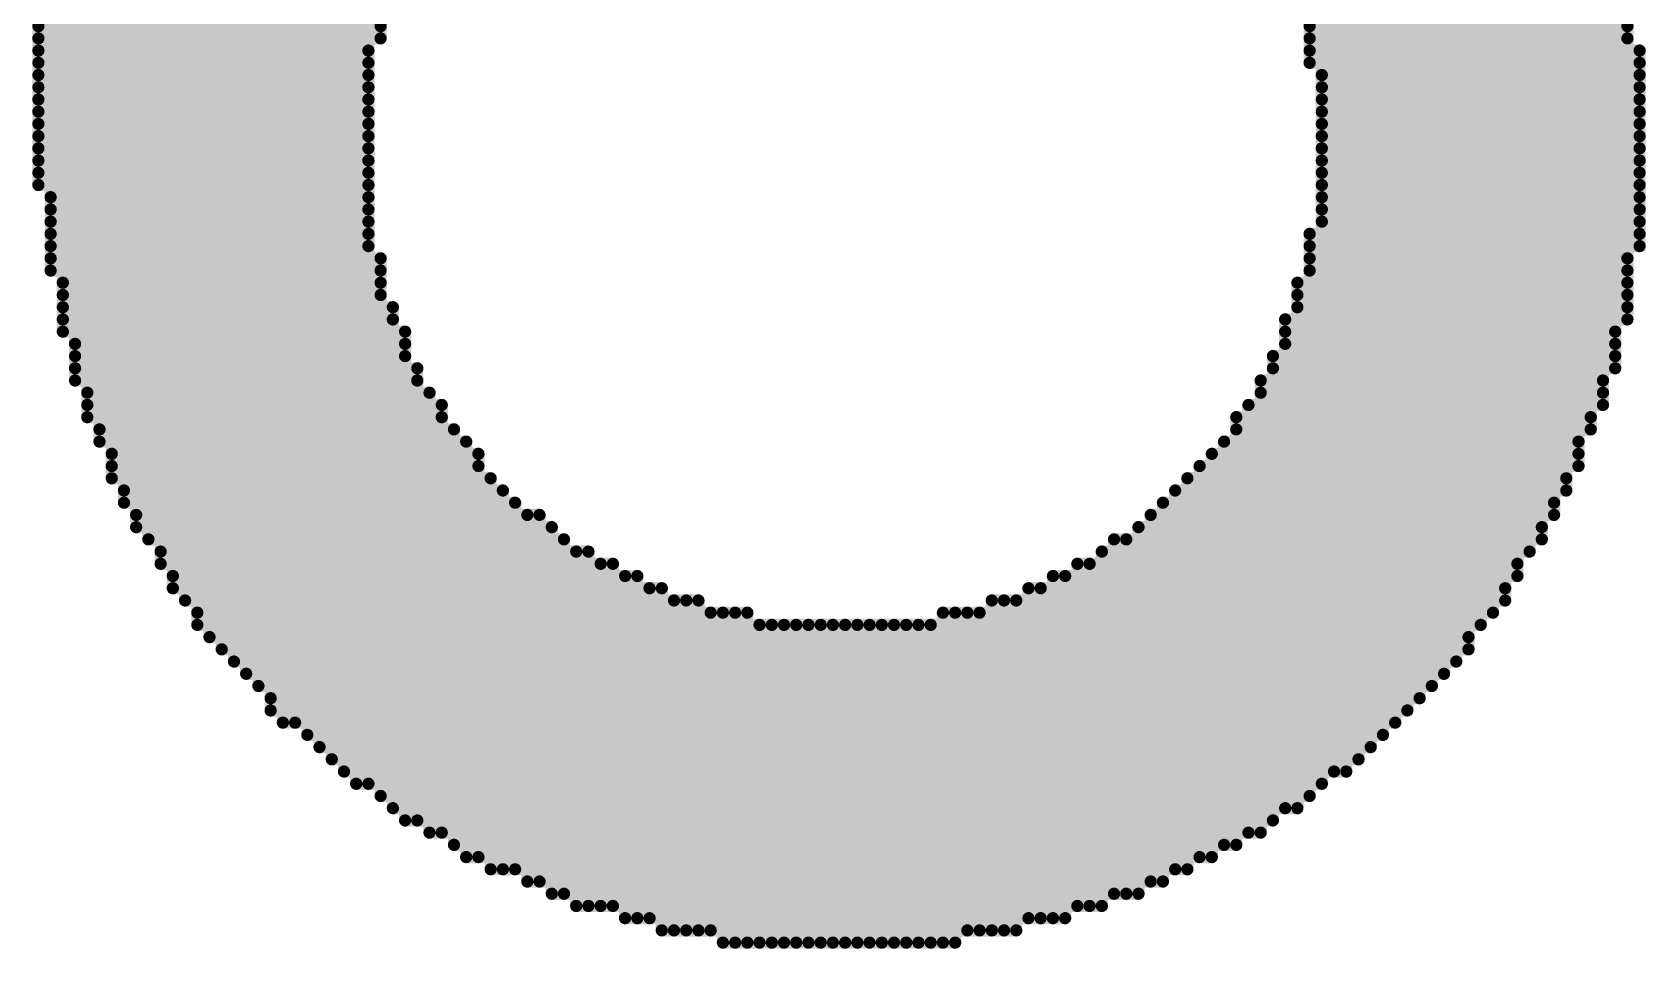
# Model space of a CAD drawing. Header units: millimetres. Extents: x 485.8 to 560.8, y 382.8 to 430.9.
# Drawn here: x 489.747 to 493.1, y 418.753 to 420.658 of the extents above; entities that cross this region are included whole.
import ezdxf

# ---------------------------------------------------------------- set-up
doc = ezdxf.new("R2010")
doc.units = ezdxf.units.MM
doc.layers.add('TOPOVERLAY', color=2, linetype='Continuous')

# ---------------------------------------------------------------- blocks, each defined once
blk = doc.blocks.new('12MM_8')
at = {"layer": 'TOPOVERLAY', "color": 150, "const_width": 0.0254}
for points in [[(0.1863, 1.5875), (0.1863, 4.4069)], [(0.2117, 1.4097), (0.2117, 4.4069)], [(0.2371, 1.2827), (0.2371, 4.4069)], [(0.2625, 1.1811), (0.2625, 4.4069)], [(0.2879, 1.1049), (0.2879, 4.4069)], [(0.3133, 1.0541), (0.3133, 4.4069)], [(0.3387, 0.9779), (0.3387, 4.4069)], [(0.3641, 0.9271), (0.3641, 4.4069)], [(0.3895, 0.8763), (0.3895, 4.4069)], [(0.4149, 0.8509), (0.4149, 4.4069)], [(0.4403, 0.8001), (0.4403, 4.4069)], [(0.4657, 0.7493), (0.4657, 4.4069)], [(0.4911, 0.7239), (0.4911, 4.4069)], [(0.5165, 0.6731), (0.5165, 4.4069)], [(0.5419, 0.6477), (0.5419, 4.4069)], [(0.5673, 0.6223), (0.5673, 4.4069)], [(0.5927, 0.5969), (0.5927, 4.4069)], [(0.6181, 0.5715), (0.6181, 4.4069)], [(0.6435, 0.5461), (0.6435, 4.4069)], [(0.6689, 0.4953), (0.6689, 4.4069)], [(0.6943, 0.4699), (0.6943, 4.4069)], [(0.7197, 0.4699), (0.7197, 4.4069)], [(0.7451, 0.4445), (0.7451, 4.4069)], [(0.7705, 0.4191), (0.7705, 4.4069)], [(0.7959, 0.3937), (0.7959, 4.4069)], [(0.8213, 0.3683), (0.8213, 4.4069)], [(0.8975, 1.8923), (0.8975, 3.0099)], [(2.8279, 1.8415), (2.8279, 3.0099)], [(0.8467, 0.3429), (0.8467, 2.9845)], [(0.8721, 0.3429), (0.8721, 2.9845)], [(2.8533, 0.3429), (2.8533, 2.9845)], [(2.8787, 0.3683), (2.8787, 2.9591)], [(2.9041, 0.3683), (2.9041, 2.9591)], [(2.9295, 0.3937), (2.9295, 2.9337)], [(2.9549, 0.4191), (2.9549, 2.9083)], [(2.9803, 0.4445), (2.9803, 2.8829)], [(3.0057, 0.4699), (3.0057, 2.8575)], [(3.0311, 0.4953), (3.0311, 2.8321)], [(3.0565, 0.5207), (3.0565, 2.8067)], [(3.0819, 0.5461), (3.0819, 2.7813)], [(3.1073, 0.5715), (3.1073, 2.7559)], [(3.1327, 0.5969), (3.1327, 2.7305)], [(3.1581, 0.6223), (3.1581, 2.7051)], [(3.1835, 0.6731), (3.1835, 2.6543)], [(3.2089, 0.6985), (3.2089, 2.6289)], [(3.2343, 0.7239), (3.2343, 2.6035)], [(3.2597, 0.7747), (3.2597, 2.5527)], [(3.2851, 0.8255), (3.2851, 2.5273)], [(3.3105, 0.8509), (3.3105, 2.4765)], [(3.3359, 0.9017), (3.3359, 2.4257)], [(3.3613, 0.9525), (3.3613, 2.3749)], [(3.3867, 1.0033), (3.3867, 2.3241)], [(3.4121, 1.0795), (3.4121, 2.2733)], [(3.4375, 1.1303), (3.4375, 2.1971)], [(3.4629, 1.2065), (3.4629, 2.1209)], [(3.4883, 1.3081), (3.4883, 2.0193)], [(0.1863, 1.9177), (0.8975, 1.9177)], [(2.8279, 1.9177), (3.4883, 1.9177)], [(0.1863, 1.8923), (0.8975, 1.8923)], [(0.1863, 1.8669), (0.8721, 1.8669)], [(2.8279, 1.8923), (3.4883, 1.8923)], [(2.8279, 1.8669), (3.5137, 1.8669)], [(3.5137, 1.4605), (3.5137, 1.8669)], [(0.1863, 1.8415), (0.8721, 1.8415)], [(2.8279, 1.8415), (3.5137, 1.8415)], [(0.1863, 1.8161), (0.8721, 1.8161)], [(2.8533, 1.8161), (3.5137, 1.8161)], [(0.1863, 1.7907), (0.8721, 1.7907)], [(0.1863, 1.7653), (0.8721, 1.7653)], [(2.8533, 1.7907), (3.5137, 1.7907)], [(2.8533, 1.7653), (3.5137, 1.7653)], [(0.1863, 1.7399), (0.8721, 1.7399)], [(2.8533, 1.7399), (3.5137, 1.7399)], [(0.1863, 1.7145), (0.8721, 1.7145)], [(2.8533, 1.7145), (3.5137, 1.7145)], [(0.1863, 1.6891), (0.8721, 1.6891)], [(2.8533, 1.6891), (3.5137, 1.6891)], [(0.1863, 1.6637), (0.8721, 1.6637)], [(0.1863, 1.6383), (0.8721, 1.6383)], [(2.8533, 1.6637), (3.5137, 1.6637)], [(2.8533, 1.6383), (3.5137, 1.6383)], [(0.1863, 1.6129), (0.8721, 1.6129)], [(2.8533, 1.6129), (3.5137, 1.6129)], [(0.1863, 1.5875), (0.8721, 1.5875)], [(2.8533, 1.5875), (3.5137, 1.5875)], [(0.2117, 1.5621), (0.8721, 1.5621)], [(0.2117, 1.5367), (0.8721, 1.5367)], [(2.8533, 1.5621), (3.5137, 1.5621)], [(2.8533, 1.5367), (3.5137, 1.5367)], [(0.2117, 1.5113), (0.8721, 1.5113)], [(2.8533, 1.5113), (3.5137, 1.5113)], [(0.2117, 1.4859), (0.8721, 1.4859)], [(2.8279, 1.4859), (3.5137, 1.4859)], [(2.8279, 0.3175), (2.8279, 1.4859)], [(0.2117, 1.4605), (0.8721, 1.4605)], [(0.2117, 1.4351), (0.8975, 1.4351)], [(0.8975, 0.3175), (0.8975, 1.4351)], [(2.8279, 1.4605), (3.5137, 1.4605)], [(2.8279, 1.4351), (3.4883, 1.4351)], [(0.2117, 1.4097), (0.8975, 1.4097)], [(2.8279, 1.4097), (3.4883, 1.4097)], [(0.2371, 1.3843), (0.8975, 1.3843)], [(2.8025, 1.3843), (3.4883, 1.3843)], [(2.8025, 0.2921), (2.8025, 1.3843)], [(0.2371, 1.3589), (0.8975, 1.3589)], [(0.2371, 1.3335), (0.9229, 1.3335)], [(0.9229, 0.2921), (0.9229, 1.3335)], [(2.8025, 1.3589), (3.4883, 1.3589)], [(2.8025, 1.3335), (3.4883, 1.3335)], [(0.2371, 1.3081), (0.9229, 1.3081)], [(2.7771, 1.3081), (3.4883, 1.3081)], [(2.7771, 0.2921), (2.7771, 1.3081)], [(0.2371, 1.2827), (0.9483, 1.2827)], [(0.9483, 0.2667), (0.9483, 1.2827)], [(2.7771, 1.2827), (3.4629, 1.2827)], [(0.2625, 1.2573), (0.9483, 1.2573)], [(0.2625, 1.2319), (0.9483, 1.2319)], [(2.7517, 1.2319), (3.4629, 1.2319)], [(2.7517, 0.2667), (2.7517, 1.2319)], [(2.7771, 1.2573), (3.4629, 1.2573)], [(0.2625, 1.2065), (0.9737, 1.2065)], [(0.9737, 0.2667), (0.9737, 1.2065)], [(2.7517, 1.2065), (3.4629, 1.2065)], [(0.2625, 1.1811), (0.9737, 1.1811)], [(2.7263, 1.1811), (3.4375, 1.1811)], [(2.7263, 0.2413), (2.7263, 1.1811)], [(0.2879, 1.1557), (0.9991, 1.1557)], [(0.2879, 1.1303), (1.0245, 1.1303)], [(0.9991, 0.2413), (0.9991, 1.1557)], [(1.0245, 0.2413), (1.0245, 1.1303)], [(2.7009, 1.1303), (3.4375, 1.1303)], [(2.7009, 0.2413), (2.7009, 1.1303)], [(2.7263, 1.1557), (3.4375, 1.1557)], [(0.2879, 1.1049), (1.0245, 1.1049)], [(2.6755, 1.1049), (3.4121, 1.1049)], [(2.6755, 0.2159), (2.6755, 1.1049)], [(0.3133, 1.0795), (1.0499, 1.0795)], [(1.0499, 0.2159), (1.0499, 1.0795)], [(2.6755, 1.0795), (3.4121, 1.0795)], [(0.3133, 1.0541), (1.0753, 1.0541)], [(0.3387, 1.0287), (1.1007, 1.0287)], [(1.0753, 0.1905), (1.0753, 1.0541)], [(1.1007, 0.1905), (1.1007, 1.0287)], [(2.6247, 1.0287), (3.3867, 1.0287)], [(2.6247, 0.1905), (2.6247, 1.0287)], [(2.6501, 1.0541), (3.3867, 1.0541)], [(2.6501, 0.2159), (2.6501, 1.0541)], [(0.3387, 1.0033), (1.1007, 1.0033)], [(2.5993, 1.0033), (3.3867, 1.0033)], [(2.5993, 0.1905), (2.5993, 1.0033)], [(0.3387, 0.9779), (1.1261, 0.9779)], [(1.1261, 0.1651), (1.1261, 0.9779)], [(2.5739, 0.9779), (3.3613, 0.9779)], [(2.5739, 0.1651), (2.5739, 0.9779)], [(0.3641, 0.9525), (1.1515, 0.9525)], [(0.3641, 0.9271), (1.1769, 0.9271)], [(1.1515, 0.1651), (1.1515, 0.9525)], [(1.1769, 0.1651), (1.1769, 0.9271)], [(2.5231, 0.9271), (3.3359, 0.9271)], [(2.5231, 0.1397), (2.5231, 0.9271)], [(2.5485, 0.9525), (3.3613, 0.9525)], [(2.5485, 0.1651), (2.5485, 0.9525)], [(0.3895, 0.9017), (1.2277, 0.9017)], [(1.2023, 0.1397), (1.2023, 0.9017)], [(1.2277, 0.1397), (1.2277, 0.9017)], [(2.4977, 0.9017), (3.3359, 0.9017)], [(2.4977, 0.1397), (2.4977, 0.9017)], [(0.3895, 0.8763), (1.2531, 0.8763)], [(1.2531, 0.1143), (1.2531, 0.8763)], [(2.4723, 0.8763), (3.3105, 0.8763)], [(2.4723, 0.1143), (2.4723, 0.8763)], [(0.4149, 0.8509), (1.2785, 0.8509)], [(1.2785, 0.1143), (1.2785, 0.8509)], [(2.4215, 0.8509), (3.3105, 0.8509)], [(2.4215, 0.1143), (2.4215, 0.8509)], [(2.4469, 0.1143), (2.4469, 0.8509)], [(0.4403, 0.8255), (1.3293, 0.8255)], [(0.4403, 0.8001), (1.3801, 0.8001)], [(1.3039, 0.0889), (1.3039, 0.8255)], [(1.3293, 0.0889), (1.3293, 0.8255)], [(1.3547, 0.0889), (1.3547, 0.8001)], [(1.3801, 0.0889), (1.3801, 0.8001)], [(2.3453, 0.8001), (3.2597, 0.8001)], [(2.3453, 0.0889), (2.3453, 0.8001)], [(2.3707, 0.0889), (2.3707, 0.8001)], [(2.3961, 0.8255), (3.2851, 0.8255)], [(2.3961, 0.0889), (2.3961, 0.8255)], [(0.4657, 0.7747), (1.4309, 0.7747)], [(1.4055, 0.0635), (1.4055, 0.7747)], [(1.4309, 0.0635), (1.4309, 0.7747)], [(2.2945, 0.7747), (3.2597, 0.7747)], [(2.2945, 0.0635), (2.2945, 0.7747)], [(2.3199, 0.0635), (2.3199, 0.7747)], [(0.4657, 0.7493), (1.4817, 0.7493)], [(1.4563, 0.0635), (1.4563, 0.7493)], [(1.4817, 0.0381), (1.4817, 0.7493)], [(2.2437, 0.7493), (3.2343, 0.7493)], [(2.2437, 0.0635), (2.2437, 0.7493)], [(2.2691, 0.0635), (2.2691, 0.7493)], [(0.4911, 0.7239), (1.5579, 0.7239)], [(0.5165, 0.6985), (1.6595, 0.6985)], [(1.5071, 0.0381), (1.5071, 0.7239)], [(1.5325, 0.0381), (1.5325, 0.7239)], [(1.5579, 0.0381), (1.5579, 0.7239)], [(1.5833, 0.0381), (1.5833, 0.6985)], [(1.6087, 0.0127), (1.6087, 0.6985)], [(1.6341, 0.0127), (1.6341, 0.6985)], [(1.6595, 0.0127), (1.6595, 0.6985)], [(2.0659, 0.6985), (3.2089, 0.6985)], [(2.0659, 0.0127), (2.0659, 0.6985)], [(2.0913, 0.0127), (2.0913, 0.6985)], [(2.1167, 0.0381), (2.1167, 0.6985)], [(2.1421, 0.0381), (2.1421, 0.6985)], [(2.1675, 0.7239), (3.2343, 0.7239)], [(2.1675, 0.0381), (2.1675, 0.7239)], [(2.1929, 0.0381), (2.1929, 0.7239)], [(2.2183, 0.0381), (2.2183, 0.7239)], [(0.5165, 0.6731), (3.1835, 0.6731)], [(1.6849, 0.0127), (1.6849, 0.6731)], [(1.7103, 0.0127), (1.7103, 0.6731)], [(1.7357, 0.0127), (1.7357, 0.6731)], [(1.7611, 0.0127), (1.7611, 0.6731)], [(1.7865, 0.0127), (1.7865, 0.6731)], [(1.8119, 0.0127), (1.8119, 0.6731)], [(1.8373, 0.0127), (1.8373, 0.6731)], [(1.8627, 0.0127), (1.8627, 0.6731)], [(1.8881, 0.0127), (1.8881, 0.6731)], [(1.9135, 0.0127), (1.9135, 0.6731)], [(1.9389, 0.0127), (1.9389, 0.6731)], [(1.9643, 0.0127), (1.9643, 0.6731)], [(1.9897, 0.0127), (1.9897, 0.6731)], [(2.0151, 0.0127), (2.0151, 0.6731)], [(2.0405, 0.0127), (2.0405, 0.6731)], [(0.5419, 0.6477), (3.1581, 0.6477)], [(0.5673, 0.6223), (3.1581, 0.6223)], [(0.5927, 0.5969), (3.1327, 0.5969)], [(0.6181, 0.5715), (3.1073, 0.5715)], [(0.6435, 0.5461), (3.0819, 0.5461)], [(0.6689, 0.5207), (3.0565, 0.5207)], [(0.6689, 0.4953), (3.0311, 0.4953)], [(0.6943, 0.4699), (3.0057, 0.4699)], [(0.7451, 0.4445), (2.9803, 0.4445)], [(0.7705, 0.4191), (2.9549, 0.4191)], [(0.7959, 0.3937), (2.9295, 0.3937)], [(0.8213, 0.3683), (2.9041, 0.3683)], [(0.8467, 0.3429), (2.8533, 0.3429)], [(0.8975, 0.3175), (2.8279, 0.3175)], [(0.9229, 0.2921), (2.8025, 0.2921)], [(0.9483, 0.2667), (2.7517, 0.2667)], [(0.9991, 0.2413), (2.7263, 0.2413)], [(1.0499, 0.2159), (2.6755, 0.2159)], [(1.0753, 0.1905), (2.6247, 0.1905)], [(1.1261, 0.1651), (2.5739, 0.1651)], [(1.2023, 0.1397), (2.5231, 0.1397)], [(1.2531, 0.1143), (2.4723, 0.1143)], [(1.3039, 0.0889), (2.3961, 0.0889)], [(1.4055, 0.0635), (2.3199, 0.0635)], [(1.4817, 0.0381), (2.2183, 0.0381)], [(1.6087, 0.0127), (2.0913, 0.0127)]]:
    blk.add_lwpolyline(points, dxfattribs=at)
at = {"layer": 'TOPOVERLAY', "color": 150, "const_width": 0.0127}
for points in [[(0.1799, 1.9177, 1), (0.1926, 1.9177, 1)], [(0.8911, 1.9177, 1), (0.9038, 1.9177, 1)], [(2.8215, 1.9177, 1), (2.8342, 1.9177, 1)], [(3.4819, 1.9177, 1), (3.4946, 1.9177, 1)], [(0.1799, 1.8923, 1), (0.1926, 1.8923, 1)], [(0.1799, 1.8669, 1), (0.1926, 1.8669, 1)], [(0.8657, 1.8669, 1), (0.8784, 1.8669, 1)], [(0.8911, 1.8923, 1), (0.9038, 1.8923, 1)], [(0.8911, 1.8923, 1), (0.9038, 1.8923, 1)], [(2.8215, 1.8923, 1), (2.8342, 1.8923, 1)], [(2.8215, 1.8669, 1), (2.8342, 1.8669, 1)], [(3.4819, 1.8923, 1), (3.4946, 1.8923, 1)], [(3.5073, 1.8669, 1), (3.52, 1.8669, 1)], [(3.5073, 1.8669, 1), (3.52, 1.8669, 1)], [(0.1799, 1.8415, 1), (0.1926, 1.8415, 1)], [(0.8657, 1.8415, 1), (0.8784, 1.8415, 1)], [(2.8215, 1.8415, 1), (2.8342, 1.8415, 1)], [(2.8215, 1.8415, 1), (2.8342, 1.8415, 1)], [(3.5073, 1.8415, 1), (3.52, 1.8415, 1)], [(0.1799, 1.8161, 1), (0.1926, 1.8161, 1)], [(0.8657, 1.8161, 1), (0.8784, 1.8161, 1)], [(2.8469, 1.8161, 1), (2.8596, 1.8161, 1)], [(3.5073, 1.8161, 1), (3.52, 1.8161, 1)], [(0.1799, 1.7907, 1), (0.1926, 1.7907, 1)], [(0.1799, 1.7653, 1), (0.1926, 1.7653, 1)], [(0.8657, 1.7907, 1), (0.8784, 1.7907, 1)], [(0.8657, 1.7653, 1), (0.8784, 1.7653, 1)], [(2.8469, 1.7907, 1), (2.8596, 1.7907, 1)], [(2.8469, 1.7653, 1), (2.8596, 1.7653, 1)], [(3.5073, 1.7907, 1), (3.52, 1.7907, 1)], [(3.5073, 1.7653, 1), (3.52, 1.7653, 1)], [(0.1799, 1.7399, 1), (0.1926, 1.7399, 1)], [(0.8657, 1.7399, 1), (0.8784, 1.7399, 1)], [(2.8469, 1.7399, 1), (2.8596, 1.7399, 1)], [(3.5073, 1.7399, 1), (3.52, 1.7399, 1)], [(0.1799, 1.7145, 1), (0.1926, 1.7145, 1)], [(0.8657, 1.7145, 1), (0.8784, 1.7145, 1)], [(2.8469, 1.7145, 1), (2.8596, 1.7145, 1)], [(3.5073, 1.7145, 1), (3.52, 1.7145, 1)], [(0.1799, 1.6891, 1), (0.1926, 1.6891, 1)], [(0.8657, 1.6891, 1), (0.8784, 1.6891, 1)], [(2.8469, 1.6891, 1), (2.8596, 1.6891, 1)], [(3.5073, 1.6891, 1), (3.52, 1.6891, 1)], [(0.1799, 1.6637, 1), (0.1926, 1.6637, 1)], [(0.1799, 1.6383, 1), (0.1926, 1.6383, 1)], [(0.8657, 1.6637, 1), (0.8784, 1.6637, 1)], [(0.8657, 1.6383, 1), (0.8784, 1.6383, 1)], [(2.8469, 1.6637, 1), (2.8596, 1.6637, 1)], [(2.8469, 1.6383, 1), (2.8596, 1.6383, 1)], [(3.5073, 1.6637, 1), (3.52, 1.6637, 1)], [(3.5073, 1.6383, 1), (3.52, 1.6383, 1)], [(0.1799, 1.6129, 1), (0.1926, 1.6129, 1)], [(0.8657, 1.6129, 1), (0.8784, 1.6129, 1)], [(2.8469, 1.6129, 1), (2.8596, 1.6129, 1)], [(3.5073, 1.6129, 1), (3.52, 1.6129, 1)], [(0.1799, 1.5875, 1), (0.1926, 1.5875, 1)], [(0.1799, 1.5875, 1), (0.1926, 1.5875, 1)], [(0.8657, 1.5875, 1), (0.8784, 1.5875, 1)], [(2.8469, 1.5875, 1), (2.8596, 1.5875, 1)], [(3.5073, 1.5875, 1), (3.52, 1.5875, 1)], [(0.2053, 1.5621, 1), (0.218, 1.5621, 1)], [(0.2053, 1.5367, 1), (0.218, 1.5367, 1)], [(0.8657, 1.5621, 1), (0.8784, 1.5621, 1)], [(0.8657, 1.5367, 1), (0.8784, 1.5367, 1)], [(2.8469, 1.5621, 1), (2.8596, 1.5621, 1)], [(2.8469, 1.5367, 1), (2.8596, 1.5367, 1)], [(3.5073, 1.5621, 1), (3.52, 1.5621, 1)], [(3.5073, 1.5367, 1), (3.52, 1.5367, 1)], [(0.2053, 1.5113, 1), (0.218, 1.5113, 1)], [(0.8657, 1.5113, 1), (0.8784, 1.5113, 1)], [(2.8469, 1.5113, 1), (2.8596, 1.5113, 1)], [(3.5073, 1.5113, 1), (3.52, 1.5113, 1)], [(0.2053, 1.4859, 1), (0.218, 1.4859, 1)], [(0.8657, 1.4859, 1), (0.8784, 1.4859, 1)], [(2.8215, 1.4859, 1), (2.8342, 1.4859, 1)], [(2.8215, 1.4859, 1), (2.8342, 1.4859, 1)], [(3.5073, 1.4859, 1), (3.52, 1.4859, 1)], [(0.2053, 1.4605, 1), (0.218, 1.4605, 1)], [(0.2053, 1.4351, 1), (0.218, 1.4351, 1)], [(0.8657, 1.4605, 1), (0.8784, 1.4605, 1)], [(0.8911, 1.4351, 1), (0.9038, 1.4351, 1)], [(0.8911, 1.4351, 1), (0.9038, 1.4351, 1)], [(2.8215, 1.4605, 1), (2.8342, 1.4605, 1)], [(2.8215, 1.4351, 1), (2.8342, 1.4351, 1)], [(3.4819, 1.4351, 1), (3.4946, 1.4351, 1)], [(3.5073, 1.4605, 1), (3.52, 1.4605, 1)], [(3.5073, 1.4605, 1), (3.52, 1.4605, 1)], [(0.2053, 1.4097, 1), (0.218, 1.4097, 1)], [(0.2053, 1.4097, 1), (0.218, 1.4097, 1)], [(0.8911, 1.4097, 1), (0.9038, 1.4097, 1)], [(2.8215, 1.4097, 1), (2.8342, 1.4097, 1)], [(3.4819, 1.4097, 1), (3.4946, 1.4097, 1)], [(0.2307, 1.3843, 1), (0.2434, 1.3843, 1)], [(0.8911, 1.3843, 1), (0.9038, 1.3843, 1)], [(2.7961, 1.3843, 1), (2.8088, 1.3843, 1)], [(2.7961, 1.3843, 1), (2.8088, 1.3843, 1)], [(3.4819, 1.3843, 1), (3.4946, 1.3843, 1)], [(0.2307, 1.3589, 1), (0.2434, 1.3589, 1)], [(0.2307, 1.3335, 1), (0.2434, 1.3335, 1)], [(0.8911, 1.3589, 1), (0.9038, 1.3589, 1)], [(0.9165, 1.3335, 1), (0.9292, 1.3335, 1)], [(0.9165, 1.3335, 1), (0.9292, 1.3335, 1)], [(2.7961, 1.3589, 1), (2.8088, 1.3589, 1)], [(2.7961, 1.3335, 1), (2.8088, 1.3335, 1)], [(3.4819, 1.3589, 1), (3.4946, 1.3589, 1)], [(3.4819, 1.3335, 1), (3.4946, 1.3335, 1)], [(0.2307, 1.3081, 1), (0.2434, 1.3081, 1)], [(0.9165, 1.3081, 1), (0.9292, 1.3081, 1)], [(2.7707, 1.3081, 1), (2.7834, 1.3081, 1)], [(2.7707, 1.3081, 1), (2.7834, 1.3081, 1)], [(3.4819, 1.3081, 1), (3.4946, 1.3081, 1)], [(3.4819, 1.3081, 1), (3.4946, 1.3081, 1)], [(0.2307, 1.2827, 1), (0.2434, 1.2827, 1)], [(0.2307, 1.2827, 1), (0.2434, 1.2827, 1)], [(0.9419, 1.2827, 1), (0.9546, 1.2827, 1)], [(0.9419, 1.2827, 1), (0.9546, 1.2827, 1)], [(2.7707, 1.2827, 1), (2.7834, 1.2827, 1)], [(3.4565, 1.2827, 1), (3.4692, 1.2827, 1)], [(0.2561, 1.2573, 1), (0.2688, 1.2573, 1)], [(0.2561, 1.2319, 1), (0.2688, 1.2319, 1)], [(0.9419, 1.2573, 1), (0.9546, 1.2573, 1)], [(0.9419, 1.2319, 1), (0.9546, 1.2319, 1)], [(2.7453, 1.2319, 1), (2.758, 1.2319, 1)], [(2.7453, 1.2319, 1), (2.758, 1.2319, 1)], [(2.7707, 1.2573, 1), (2.7834, 1.2573, 1)], [(3.4565, 1.2573, 1), (3.4692, 1.2573, 1)], [(3.4565, 1.2319, 1), (3.4692, 1.2319, 1)], [(0.2561, 1.2065, 1), (0.2688, 1.2065, 1)], [(0.9673, 1.2065, 1), (0.98, 1.2065, 1)], [(0.9673, 1.2065, 1), (0.98, 1.2065, 1)], [(2.7453, 1.2065, 1), (2.758, 1.2065, 1)], [(3.4565, 1.2065, 1), (3.4692, 1.2065, 1)], [(3.4565, 1.2065, 1), (3.4692, 1.2065, 1)], [(0.2561, 1.1811, 1), (0.2688, 1.1811, 1)], [(0.2561, 1.1811, 1), (0.2688, 1.1811, 1)], [(0.9673, 1.1811, 1), (0.98, 1.1811, 1)], [(2.7199, 1.1811, 1), (2.7326, 1.1811, 1)], [(2.7199, 1.1811, 1), (2.7326, 1.1811, 1)], [(3.4311, 1.1811, 1), (3.4438, 1.1811, 1)], [(0.2815, 1.1557, 1), (0.2942, 1.1557, 1)], [(0.2815, 1.1303, 1), (0.2942, 1.1303, 1)], [(0.9927, 1.1557, 1), (1.0054, 1.1557, 1)], [(0.9927, 1.1557, 1), (1.0054, 1.1557, 1)], [(1.0181, 1.1303, 1), (1.0308, 1.1303, 1)], [(1.0181, 1.1303, 1), (1.0308, 1.1303, 1)], [(2.6945, 1.1303, 1), (2.7072, 1.1303, 1)], [(2.6945, 1.1303, 1), (2.7072, 1.1303, 1)], [(2.7199, 1.1557, 1), (2.7326, 1.1557, 1)], [(3.4311, 1.1557, 1), (3.4438, 1.1557, 1)], [(3.4311, 1.1303, 1), (3.4438, 1.1303, 1)], [(3.4311, 1.1303, 1), (3.4438, 1.1303, 1)], [(0.2815, 1.1049, 1), (0.2942, 1.1049, 1)], [(0.2815, 1.1049, 1), (0.2942, 1.1049, 1)], [(1.0181, 1.1049, 1), (1.0308, 1.1049, 1)], [(2.6691, 1.1049, 1), (2.6818, 1.1049, 1)], [(2.6691, 1.1049, 1), (2.6818, 1.1049, 1)], [(3.4057, 1.1049, 1), (3.4184, 1.1049, 1)], [(0.3069, 1.0795, 1), (0.3196, 1.0795, 1)], [(1.0435, 1.0795, 1), (1.0562, 1.0795, 1)], [(1.0435, 1.0795, 1), (1.0562, 1.0795, 1)], [(2.6691, 1.0795, 1), (2.6818, 1.0795, 1)], [(3.4057, 1.0795, 1), (3.4184, 1.0795, 1)], [(3.4057, 1.0795, 1), (3.4184, 1.0795, 1)], [(0.3069, 1.0541, 1), (0.3196, 1.0541, 1)], [(0.3069, 1.0541, 1), (0.3196, 1.0541, 1)], [(0.3323, 1.0287, 1), (0.345, 1.0287, 1)], [(1.0689, 1.0541, 1), (1.0816, 1.0541, 1)], [(1.0689, 1.0541, 1), (1.0816, 1.0541, 1)], [(1.0943, 1.0287, 1), (1.107, 1.0287, 1)], [(1.0943, 1.0287, 1), (1.107, 1.0287, 1)], [(2.6183, 1.0287, 1), (2.631, 1.0287, 1)], [(2.6183, 1.0287, 1), (2.631, 1.0287, 1)], [(2.6437, 1.0541, 1), (2.6564, 1.0541, 1)], [(2.6437, 1.0541, 1), (2.6564, 1.0541, 1)], [(3.3803, 1.0541, 1), (3.393, 1.0541, 1)], [(3.3803, 1.0287, 1), (3.393, 1.0287, 1)], [(0.3323, 1.0033, 1), (0.345, 1.0033, 1)], [(1.0943, 1.0033, 1), (1.107, 1.0033, 1)], [(2.5929, 1.0033, 1), (2.6056, 1.0033, 1)], [(2.5929, 1.0033, 1), (2.6056, 1.0033, 1)], [(3.3803, 1.0033, 1), (3.393, 1.0033, 1)], [(3.3803, 1.0033, 1), (3.393, 1.0033, 1)], [(0.3323, 0.9779, 1), (0.345, 0.9779, 1)], [(0.3323, 0.9779, 1), (0.345, 0.9779, 1)], [(1.1197, 0.9779, 1), (1.1324, 0.9779, 1)], [(1.1197, 0.9779, 1), (1.1324, 0.9779, 1)], [(2.5675, 0.9779, 1), (2.5802, 0.9779, 1)], [(2.5675, 0.9779, 1), (2.5802, 0.9779, 1)], [(3.3549, 0.9779, 1), (3.3676, 0.9779, 1)], [(0.3577, 0.9525, 1), (0.3704, 0.9525, 1)], [(0.3577, 0.9271, 1), (0.3704, 0.9271, 1)], [(0.3577, 0.9271, 1), (0.3704, 0.9271, 1)], [(1.1451, 0.9525, 1), (1.1578, 0.9525, 1)], [(1.1451, 0.9525, 1), (1.1578, 0.9525, 1)], [(1.1705, 0.9271, 1), (1.1832, 0.9271, 1)], [(1.1705, 0.9271, 1), (1.1832, 0.9271, 1)], [(2.5167, 0.9271, 1), (2.5294, 0.9271, 1)], [(2.5167, 0.9271, 1), (2.5294, 0.9271, 1)], [(2.5421, 0.9525, 1), (2.5548, 0.9525, 1)], [(2.5421, 0.9525, 1), (2.5548, 0.9525, 1)], [(3.3295, 0.9271, 1), (3.3422, 0.9271, 1)], [(3.3549, 0.9525, 1), (3.3676, 0.9525, 1)], [(3.3549, 0.9525, 1), (3.3676, 0.9525, 1)], [(0.3831, 0.9017, 1), (0.3958, 0.9017, 1)], [(1.1959, 0.9017, 1), (1.2086, 0.9017, 1)], [(1.2213, 0.9017, 1), (1.234, 0.9017, 1)], [(1.2213, 0.9017, 1), (1.234, 0.9017, 1)], [(2.4913, 0.9017, 1), (2.504, 0.9017, 1)], [(2.4913, 0.9017, 1), (2.504, 0.9017, 1)], [(3.3295, 0.9017, 1), (3.3422, 0.9017, 1)], [(3.3295, 0.9017, 1), (3.3422, 0.9017, 1)], [(0.3831, 0.8763, 1), (0.3958, 0.8763, 1)], [(0.3831, 0.8763, 1), (0.3958, 0.8763, 1)], [(1.2467, 0.8763, 1), (1.2594, 0.8763, 1)], [(1.2467, 0.8763, 1), (1.2594, 0.8763, 1)], [(2.4659, 0.8763, 1), (2.4786, 0.8763, 1)], [(2.4659, 0.8763, 1), (2.4786, 0.8763, 1)], [(3.3041, 0.8763, 1), (3.3168, 0.8763, 1)], [(0.4085, 0.8509, 1), (0.4212, 0.8509, 1)], [(0.4085, 0.8509, 1), (0.4212, 0.8509, 1)], [(1.2721, 0.8509, 1), (1.2848, 0.8509, 1)], [(1.2721, 0.8509, 1), (1.2848, 0.8509, 1)], [(2.4151, 0.8509, 1), (2.4278, 0.8509, 1)], [(2.4151, 0.8509, 1), (2.4278, 0.8509, 1)], [(2.4405, 0.8509, 1), (2.4532, 0.8509, 1)], [(3.3041, 0.8509, 1), (3.3168, 0.8509, 1)], [(3.3041, 0.8509, 1), (3.3168, 0.8509, 1)], [(0.4339, 0.8255, 1), (0.4466, 0.8255, 1)], [(0.4339, 0.8001, 1), (0.4466, 0.8001, 1)], [(0.4339, 0.8001, 1), (0.4466, 0.8001, 1)], [(1.2975, 0.8255, 1), (1.3102, 0.8255, 1)], [(1.3229, 0.8255, 1), (1.3356, 0.8255, 1)], [(1.3229, 0.8255, 1), (1.3356, 0.8255, 1)], [(1.3483, 0.8001, 1), (1.361, 0.8001, 1)], [(1.3737, 0.8001, 1), (1.3864, 0.8001, 1)], [(1.3737, 0.8001, 1), (1.3864, 0.8001, 1)], [(2.3389, 0.8001, 1), (2.3516, 0.8001, 1)], [(2.3389, 0.8001, 1), (2.3516, 0.8001, 1)], [(2.3643, 0.8001, 1), (2.377, 0.8001, 1)], [(2.3897, 0.8255, 1), (2.4024, 0.8255, 1)], [(2.3897, 0.8255, 1), (2.4024, 0.8255, 1)], [(3.2533, 0.8001, 1), (3.266, 0.8001, 1)], [(3.2787, 0.8255, 1), (3.2914, 0.8255, 1)], [(3.2787, 0.8255, 1), (3.2914, 0.8255, 1)], [(0.4593, 0.7747, 1), (0.472, 0.7747, 1)], [(1.3991, 0.7747, 1), (1.4118, 0.7747, 1)], [(1.4245, 0.7747, 1), (1.4372, 0.7747, 1)], [(1.4245, 0.7747, 1), (1.4372, 0.7747, 1)], [(2.2881, 0.7747, 1), (2.3008, 0.7747, 1)], [(2.2881, 0.7747, 1), (2.3008, 0.7747, 1)], [(2.3135, 0.7747, 1), (2.3262, 0.7747, 1)], [(3.2533, 0.7747, 1), (3.266, 0.7747, 1)], [(3.2533, 0.7747, 1), (3.266, 0.7747, 1)], [(0.4593, 0.7493, 1), (0.472, 0.7493, 1)], [(0.4593, 0.7493, 1), (0.472, 0.7493, 1)], [(1.4499, 0.7493, 1), (1.4626, 0.7493, 1)], [(1.4753, 0.7493, 1), (1.488, 0.7493, 1)], [(1.4753, 0.7493, 1), (1.488, 0.7493, 1)], [(2.2373, 0.7493, 1), (2.25, 0.7493, 1)], [(2.2373, 0.7493, 1), (2.25, 0.7493, 1)], [(2.2627, 0.7493, 1), (2.2754, 0.7493, 1)], [(3.2279, 0.7493, 1), (3.2406, 0.7493, 1)], [(0.4847, 0.7239, 1), (0.4974, 0.7239, 1)], [(0.4847, 0.7239, 1), (0.4974, 0.7239, 1)], [(0.5101, 0.6985, 1), (0.5228, 0.6985, 1)], [(1.5007, 0.7239, 1), (1.5134, 0.7239, 1)], [(1.5261, 0.7239, 1), (1.5388, 0.7239, 1)], [(1.5515, 0.7239, 1), (1.5642, 0.7239, 1)], [(1.5515, 0.7239, 1), (1.5642, 0.7239, 1)], [(1.5769, 0.6985, 1), (1.5896, 0.6985, 1)], [(1.6023, 0.6985, 1), (1.615, 0.6985, 1)], [(1.6277, 0.6985, 1), (1.6404, 0.6985, 1)], [(1.6531, 0.6985, 1), (1.6658, 0.6985, 1)], [(1.6531, 0.6985, 1), (1.6658, 0.6985, 1)], [(2.0595, 0.6985, 1), (2.0722, 0.6985, 1)], [(2.0595, 0.6985, 1), (2.0722, 0.6985, 1)], [(2.0849, 0.6985, 1), (2.0976, 0.6985, 1)], [(2.1103, 0.6985, 1), (2.123, 0.6985, 1)], [(2.1357, 0.6985, 1), (2.1484, 0.6985, 1)], [(2.1611, 0.7239, 1), (2.1738, 0.7239, 1)], [(2.1611, 0.7239, 1), (2.1738, 0.7239, 1)], [(2.1865, 0.7239, 1), (2.1992, 0.7239, 1)], [(2.2119, 0.7239, 1), (2.2246, 0.7239, 1)], [(3.2025, 0.6985, 1), (3.2152, 0.6985, 1)], [(3.2025, 0.6985, 1), (3.2152, 0.6985, 1)], [(3.2279, 0.7239, 1), (3.2406, 0.7239, 1)], [(3.2279, 0.7239, 1), (3.2406, 0.7239, 1)], [(0.5101, 0.6731, 1), (0.5228, 0.6731, 1)], [(0.5101, 0.6731, 1), (0.5228, 0.6731, 1)], [(1.6785, 0.6731, 1), (1.6912, 0.6731, 1)], [(1.7039, 0.6731, 1), (1.7166, 0.6731, 1)], [(1.7293, 0.6731, 1), (1.742, 0.6731, 1)], [(1.7547, 0.6731, 1), (1.7674, 0.6731, 1)], [(1.7801, 0.6731, 1), (1.7928, 0.6731, 1)], [(1.8055, 0.6731, 1), (1.8182, 0.6731, 1)], [(1.8309, 0.6731, 1), (1.8436, 0.6731, 1)], [(1.8563, 0.6731, 1), (1.869, 0.6731, 1)], [(1.8817, 0.6731, 1), (1.8944, 0.6731, 1)], [(1.9071, 0.6731, 1), (1.9198, 0.6731, 1)], [(1.9325, 0.6731, 1), (1.9452, 0.6731, 1)], [(1.9579, 0.6731, 1), (1.9706, 0.6731, 1)], [(1.9833, 0.6731, 1), (1.996, 0.6731, 1)], [(2.0087, 0.6731, 1), (2.0214, 0.6731, 1)], [(2.0341, 0.6731, 1), (2.0468, 0.6731, 1)], [(3.1771, 0.6731, 1), (3.1898, 0.6731, 1)], [(3.1771, 0.6731, 1), (3.1898, 0.6731, 1)], [(0.5355, 0.6477, 1), (0.5482, 0.6477, 1)], [(0.5355, 0.6477, 1), (0.5482, 0.6477, 1)], [(3.1517, 0.6477, 1), (3.1644, 0.6477, 1)], [(0.5609, 0.6223, 1), (0.5736, 0.6223, 1)], [(0.5609, 0.6223, 1), (0.5736, 0.6223, 1)], [(0.5863, 0.5969, 1), (0.599, 0.5969, 1)], [(0.5863, 0.5969, 1), (0.599, 0.5969, 1)], [(3.1263, 0.5969, 1), (3.139, 0.5969, 1)], [(3.1263, 0.5969, 1), (3.139, 0.5969, 1)], [(3.1517, 0.6223, 1), (3.1644, 0.6223, 1)], [(3.1517, 0.6223, 1), (3.1644, 0.6223, 1)], [(0.6117, 0.5715, 1), (0.6244, 0.5715, 1)], [(0.6117, 0.5715, 1), (0.6244, 0.5715, 1)], [(3.1009, 0.5715, 1), (3.1136, 0.5715, 1)], [(3.1009, 0.5715, 1), (3.1136, 0.5715, 1)], [(0.6371, 0.5461, 1), (0.6498, 0.5461, 1)], [(0.6371, 0.5461, 1), (0.6498, 0.5461, 1)], [(3.0755, 0.5461, 1), (3.0882, 0.5461, 1)], [(3.0755, 0.5461, 1), (3.0882, 0.5461, 1)], [(0.6625, 0.5207, 1), (0.6752, 0.5207, 1)], [(0.6625, 0.4953, 1), (0.6752, 0.4953, 1)], [(0.6625, 0.4953, 1), (0.6752, 0.4953, 1)], [(3.0247, 0.4953, 1), (3.0374, 0.4953, 1)], [(3.0247, 0.4953, 1), (3.0374, 0.4953, 1)], [(3.0501, 0.5207, 1), (3.0628, 0.5207, 1)], [(3.0501, 0.5207, 1), (3.0628, 0.5207, 1)], [(0.6879, 0.4699, 1), (0.7006, 0.4699, 1)], [(0.6879, 0.4699, 1), (0.7006, 0.4699, 1)], [(0.7133, 0.4699, 1), (0.726, 0.4699, 1)], [(2.9993, 0.4699, 1), (3.012, 0.4699, 1)], [(2.9993, 0.4699, 1), (3.012, 0.4699, 1)], [(0.7387, 0.4445, 1), (0.7514, 0.4445, 1)], [(0.7387, 0.4445, 1), (0.7514, 0.4445, 1)], [(2.9739, 0.4445, 1), (2.9866, 0.4445, 1)], [(2.9739, 0.4445, 1), (2.9866, 0.4445, 1)], [(0.7641, 0.4191, 1), (0.7768, 0.4191, 1)], [(0.7641, 0.4191, 1), (0.7768, 0.4191, 1)], [(0.7895, 0.3937, 1), (0.8022, 0.3937, 1)], [(0.7895, 0.3937, 1), (0.8022, 0.3937, 1)], [(2.9231, 0.3937, 1), (2.9358, 0.3937, 1)], [(2.9231, 0.3937, 1), (2.9358, 0.3937, 1)], [(2.9485, 0.4191, 1), (2.9612, 0.4191, 1)], [(2.9485, 0.4191, 1), (2.9612, 0.4191, 1)], [(0.8149, 0.3683, 1), (0.8276, 0.3683, 1)], [(0.8149, 0.3683, 1), (0.8276, 0.3683, 1)], [(2.8723, 0.3683, 1), (2.885, 0.3683, 1)], [(2.8977, 0.3683, 1), (2.9104, 0.3683, 1)], [(2.8977, 0.3683, 1), (2.9104, 0.3683, 1)], [(0.8403, 0.3429, 1), (0.853, 0.3429, 1)], [(0.8403, 0.3429, 1), (0.853, 0.3429, 1)], [(0.8657, 0.3429, 1), (0.8784, 0.3429, 1)], [(2.8469, 0.3429, 1), (2.8596, 0.3429, 1)], [(2.8469, 0.3429, 1), (2.8596, 0.3429, 1)], [(0.8911, 0.3175, 1), (0.9038, 0.3175, 1)], [(0.8911, 0.3175, 1), (0.9038, 0.3175, 1)], [(0.9165, 0.2921, 1), (0.9292, 0.2921, 1)], [(0.9165, 0.2921, 1), (0.9292, 0.2921, 1)], [(2.7707, 0.2921, 1), (2.7834, 0.2921, 1)], [(2.7961, 0.2921, 1), (2.8088, 0.2921, 1)], [(2.7961, 0.2921, 1), (2.8088, 0.2921, 1)], [(2.8215, 0.3175, 1), (2.8342, 0.3175, 1)], [(2.8215, 0.3175, 1), (2.8342, 0.3175, 1)], [(0.9419, 0.2667, 1), (0.9546, 0.2667, 1)], [(0.9419, 0.2667, 1), (0.9546, 0.2667, 1)], [(0.9673, 0.2667, 1), (0.98, 0.2667, 1)], [(2.7453, 0.2667, 1), (2.758, 0.2667, 1)], [(2.7453, 0.2667, 1), (2.758, 0.2667, 1)], [(0.9927, 0.2413, 1), (1.0054, 0.2413, 1)], [(0.9927, 0.2413, 1), (1.0054, 0.2413, 1)], [(1.0181, 0.2413, 1), (1.0308, 0.2413, 1)], [(2.6945, 0.2413, 1), (2.7072, 0.2413, 1)], [(2.7199, 0.2413, 1), (2.7326, 0.2413, 1)], [(2.7199, 0.2413, 1), (2.7326, 0.2413, 1)], [(1.0435, 0.2159, 1), (1.0562, 0.2159, 1)], [(1.0435, 0.2159, 1), (1.0562, 0.2159, 1)], [(1.0689, 0.1905, 1), (1.0816, 0.1905, 1)], [(1.0689, 0.1905, 1), (1.0816, 0.1905, 1)], [(1.0943, 0.1905, 1), (1.107, 0.1905, 1)], [(2.5929, 0.1905, 1), (2.6056, 0.1905, 1)], [(2.6183, 0.1905, 1), (2.631, 0.1905, 1)], [(2.6183, 0.1905, 1), (2.631, 0.1905, 1)], [(2.6437, 0.2159, 1), (2.6564, 0.2159, 1)], [(2.6691, 0.2159, 1), (2.6818, 0.2159, 1)], [(2.6691, 0.2159, 1), (2.6818, 0.2159, 1)], [(1.1197, 0.1651, 1), (1.1324, 0.1651, 1)], [(1.1197, 0.1651, 1), (1.1324, 0.1651, 1)], [(1.1451, 0.1651, 1), (1.1578, 0.1651, 1)], [(1.1705, 0.1651, 1), (1.1832, 0.1651, 1)], [(2.5421, 0.1651, 1), (2.5548, 0.1651, 1)], [(2.5675, 0.1651, 1), (2.5802, 0.1651, 1)], [(2.5675, 0.1651, 1), (2.5802, 0.1651, 1)], [(1.1959, 0.1397, 1), (1.2086, 0.1397, 1)], [(1.1959, 0.1397, 1), (1.2086, 0.1397, 1)], [(1.2213, 0.1397, 1), (1.234, 0.1397, 1)], [(2.4913, 0.1397, 1), (2.504, 0.1397, 1)], [(2.5167, 0.1397, 1), (2.5294, 0.1397, 1)], [(2.5167, 0.1397, 1), (2.5294, 0.1397, 1)], [(1.2467, 0.1143, 1), (1.2594, 0.1143, 1)], [(1.2467, 0.1143, 1), (1.2594, 0.1143, 1)], [(1.2721, 0.1143, 1), (1.2848, 0.1143, 1)], [(1.2975, 0.0889, 1), (1.3102, 0.0889, 1)], [(1.2975, 0.0889, 1), (1.3102, 0.0889, 1)], [(1.3229, 0.0889, 1), (1.3356, 0.0889, 1)], [(1.3483, 0.0889, 1), (1.361, 0.0889, 1)], [(1.3737, 0.0889, 1), (1.3864, 0.0889, 1)], [(2.3389, 0.0889, 1), (2.3516, 0.0889, 1)], [(2.3643, 0.0889, 1), (2.377, 0.0889, 1)], [(2.3897, 0.0889, 1), (2.4024, 0.0889, 1)], [(2.3897, 0.0889, 1), (2.4024, 0.0889, 1)], [(2.4151, 0.1143, 1), (2.4278, 0.1143, 1)], [(2.4405, 0.1143, 1), (2.4532, 0.1143, 1)], [(2.4659, 0.1143, 1), (2.4786, 0.1143, 1)], [(2.4659, 0.1143, 1), (2.4786, 0.1143, 1)], [(1.3991, 0.0635, 1), (1.4118, 0.0635, 1)], [(1.3991, 0.0635, 1), (1.4118, 0.0635, 1)], [(1.4245, 0.0635, 1), (1.4372, 0.0635, 1)], [(1.4499, 0.0635, 1), (1.4626, 0.0635, 1)], [(2.2373, 0.0635, 1), (2.25, 0.0635, 1)], [(2.2627, 0.0635, 1), (2.2754, 0.0635, 1)], [(2.2881, 0.0635, 1), (2.3008, 0.0635, 1)], [(2.3135, 0.0635, 1), (2.3262, 0.0635, 1)], [(2.3135, 0.0635, 1), (2.3262, 0.0635, 1)], [(1.4753, 0.0381, 1), (1.488, 0.0381, 1)], [(1.4753, 0.0381, 1), (1.488, 0.0381, 1)], [(1.5007, 0.0381, 1), (1.5134, 0.0381, 1)], [(1.5261, 0.0381, 1), (1.5388, 0.0381, 1)], [(1.5515, 0.0381, 1), (1.5642, 0.0381, 1)], [(1.5769, 0.0381, 1), (1.5896, 0.0381, 1)], [(2.1103, 0.0381, 1), (2.123, 0.0381, 1)], [(2.1357, 0.0381, 1), (2.1484, 0.0381, 1)], [(2.1611, 0.0381, 1), (2.1738, 0.0381, 1)], [(2.1865, 0.0381, 1), (2.1992, 0.0381, 1)], [(2.2119, 0.0381, 1), (2.2246, 0.0381, 1)], [(2.2119, 0.0381, 1), (2.2246, 0.0381, 1)], [(1.6023, 0.0127, 1), (1.615, 0.0127, 1)], [(1.6023, 0.0127, 1), (1.615, 0.0127, 1)], [(1.6277, 0.0127, 1), (1.6404, 0.0127, 1)], [(1.6531, 0.0127, 1), (1.6658, 0.0127, 1)], [(1.6785, 0.0127, 1), (1.6912, 0.0127, 1)], [(1.7039, 0.0127, 1), (1.7166, 0.0127, 1)], [(1.7293, 0.0127, 1), (1.742, 0.0127, 1)], [(1.7547, 0.0127, 1), (1.7674, 0.0127, 1)], [(1.7801, 0.0127, 1), (1.7928, 0.0127, 1)], [(1.8055, 0.0127, 1), (1.8182, 0.0127, 1)], [(1.8309, 0.0127, 1), (1.8436, 0.0127, 1)], [(1.8563, 0.0127, 1), (1.869, 0.0127, 1)], [(1.8817, 0.0127, 1), (1.8944, 0.0127, 1)], [(1.9071, 0.0127, 1), (1.9198, 0.0127, 1)], [(1.9325, 0.0127, 1), (1.9452, 0.0127, 1)], [(1.9579, 0.0127, 1), (1.9706, 0.0127, 1)], [(1.9833, 0.0127, 1), (1.996, 0.0127, 1)], [(2.0087, 0.0127, 1), (2.0214, 0.0127, 1)], [(2.0341, 0.0127, 1), (2.0468, 0.0127, 1)], [(2.0595, 0.0127, 1), (2.0722, 0.0127, 1)], [(2.0849, 0.0127, 1), (2.0976, 0.0127, 1)], [(2.0849, 0.0127, 1), (2.0976, 0.0127, 1)]]:
    blk.add_lwpolyline(points, format="xyb", close=True, dxfattribs=at)

msp = doc.modelspace()

# ---------------------------------------------------------------- block references
at = {"color": 0, "lineweight": 5}
msp.add_blockref('12MM_8', (489.5739, 418.7531), dxfattribs=at)

doc.saveas('drawing.dxf')
